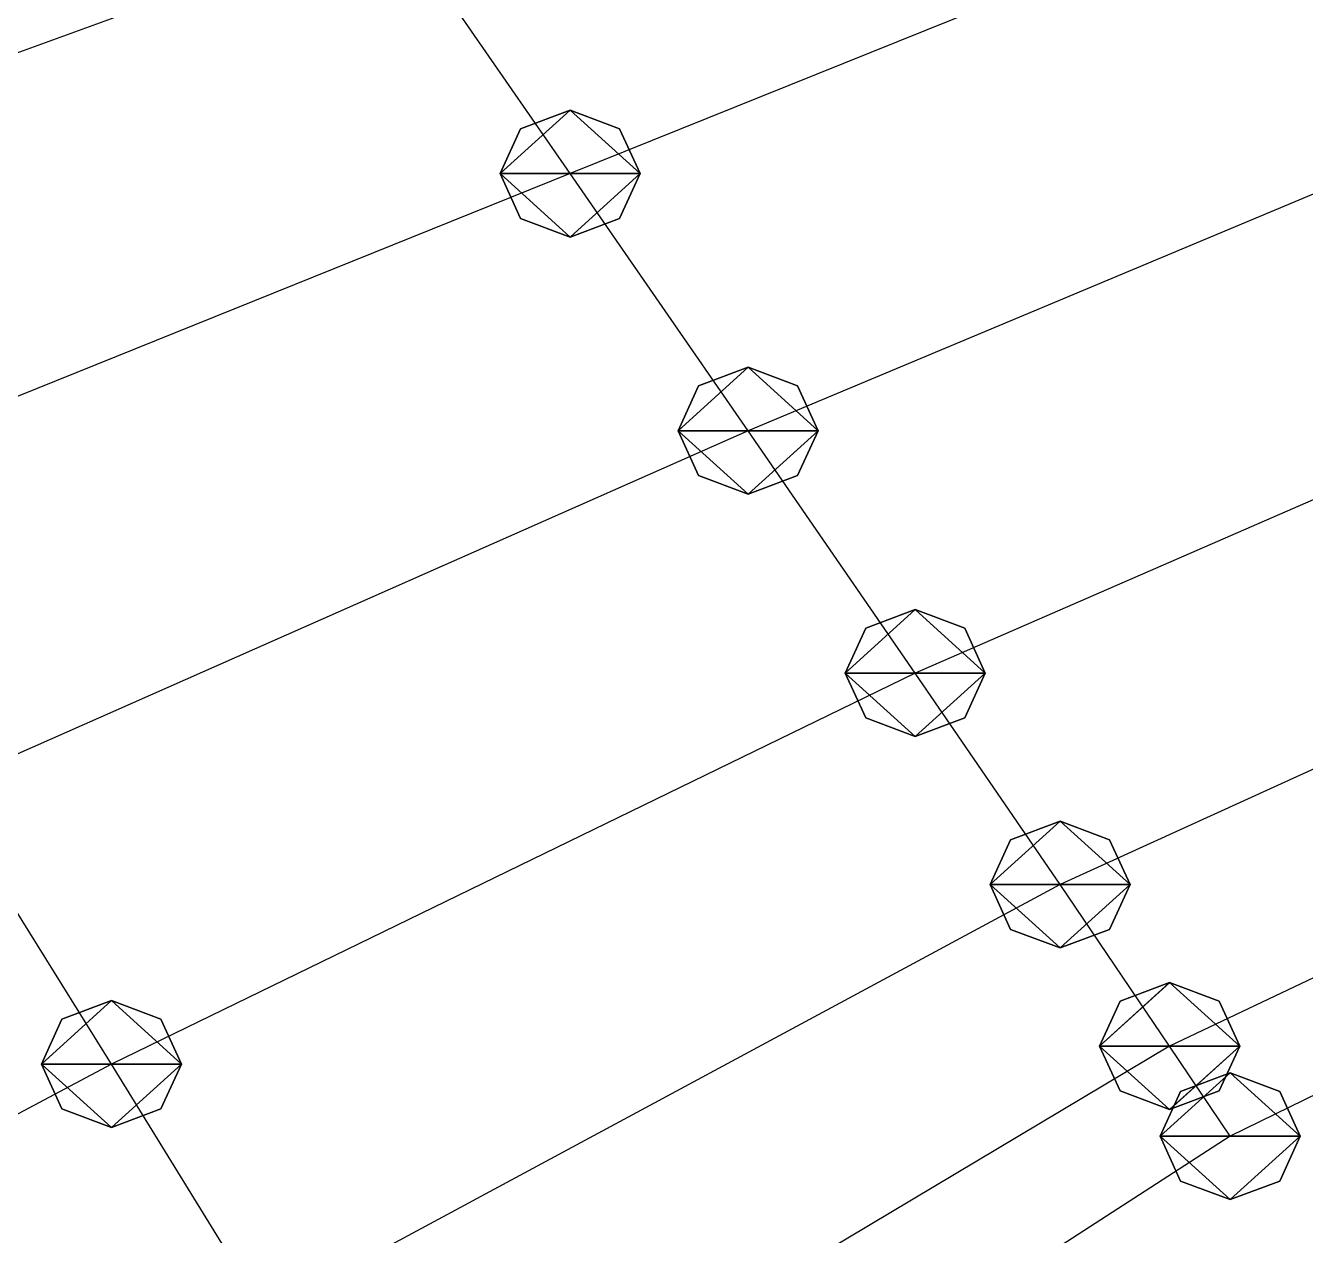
# Model space of a CAD drawing. Header units: metres. Extents: x -75 to 75, y -50 to 48.
# Drawn here: x -32.52 to -14.24, y -22.47 to -5.18 of the extents above; entities that cross this region are included whole.
import ezdxf

# ---------------------------------------------------------------- set-up
doc = ezdxf.new("R2010")
doc.units = ezdxf.units.M

msp = doc.modelspace()

# ---------------------------------------------------------------- linework, layer by layer
for p, q in [((-13.167967, -2.6319313, -209.17563), (-24.745731, -7.298603, -213.06104)), ((-27.28772, -3.6247559, -212.22095), (-38.897255, -7.847496, -215.68001)), ((-24.745731, -7.298603, -213.06104), (-27.28772, -3.6247559, -212.22095)), ((-10.503803, -6.0720673, -209.6272), (-22.203707, -10.97242, -213.90125)), ((-24.745731, -6.3922906, -213.48364), (-25.452839, -6.6577435, -213.35986)), ((-24.745731, -6.3922906, -213.48364), (-25.452839, -6.6577435, -213.35986)), ((-24.745731, -6.3922906, -213.48364), (-25.452839, -6.6577435, -213.35986)), ((-24.745731, -6.3922906, -213.48364), (-25.452839, -6.6577435, -213.35986)), ((-24.038624, -6.6577435, -213.35986), (-24.745731, -6.3922906, -213.48364)), ((-24.038624, -6.6577435, -213.35986), (-24.745731, -6.3922906, -213.48364)), ((-24.038624, -6.6577435, -213.35986), (-24.745731, -6.3922906, -213.48364)), ((-24.038624, -6.6577435, -213.35986), (-24.745731, -6.3922906, -213.48364)), ((-25.452839, -6.6577435, -213.35986), (-25.745731, -7.298603, -213.06104)), ((-25.452839, -6.6577435, -213.35986), (-25.745731, -7.298603, -213.06104)), ((-25.452839, -6.6577435, -213.35986), (-25.745731, -7.298603, -213.06104)), ((-25.452839, -6.6577435, -213.35986), (-25.745731, -7.298603, -213.06104)), ((-23.745731, -7.298603, -213.06104), (-24.038624, -6.6577435, -213.35986)), ((-23.745731, -7.298603, -213.06104), (-24.038624, -6.6577435, -213.35986)), ((-23.745731, -7.298603, -213.06104), (-24.038624, -6.6577435, -213.35986)), ((-23.745731, -7.298603, -213.06104), (-24.038624, -6.6577435, -213.35986)), ((-24.745731, -7.298603, -213.06104), (-36.32342, -11.96508, -216.94678)), ((-25.745731, -7.298603, -213.06104), (-25.452839, -7.9394627, -212.7622)), ((-25.745731, -7.298603, -213.06104), (-25.452839, -7.9394627, -212.7622)), ((-25.745731, -7.298603, -213.06104), (-25.452839, -7.9394627, -212.7622)), ((-25.745731, -7.298603, -213.06104), (-25.452839, -7.9394627, -212.7622)), ((-22.203707, -10.97242, -213.90125), (-24.745731, -7.298603, -213.06104)), ((-24.038624, -7.9394627, -212.7622), (-23.745731, -7.298603, -213.06104)), ((-24.038624, -7.9394627, -212.7622), (-23.745731, -7.298603, -213.06104)), ((-24.038624, -7.9394627, -212.7622), (-23.745731, -7.298603, -213.06104)), ((-24.038624, -7.9394627, -212.7622), (-23.745731, -7.298603, -213.06104)), ((-25.452839, -7.9394627, -212.7622), (-24.745731, -8.204916, -212.63843)), ((-25.452839, -7.9394627, -212.7622), (-24.745731, -8.204916, -212.63843)), ((-25.452839, -7.9394627, -212.7622), (-24.745731, -8.204916, -212.63843)), ((-25.452839, -7.9394627, -212.7622), (-24.745731, -8.204916, -212.63843)), ((-24.745731, -8.204916, -212.63843), (-24.038624, -7.9394627, -212.7622)), ((-24.745731, -8.204916, -212.63843), (-24.038624, -7.9394627, -212.7622)), ((-24.745731, -8.204916, -212.63843), (-24.038624, -7.9394627, -212.7622)), ((-24.745731, -8.204916, -212.63843), (-24.038624, -7.9394627, -212.7622)), ((-8.014442, -9.290539, -210.05347), (-19.815598, -14.436134, -214.70369)), ((-22.203707, -10.066107, -214.32385), (-22.910814, -10.33156, -214.20007)), ((-22.203707, -10.066107, -214.32385), (-22.910814, -10.33156, -214.20007)), ((-22.203707, -10.066107, -214.32385), (-22.910814, -10.33156, -214.20007)), ((-22.203707, -10.066107, -214.32385), (-22.910814, -10.33156, -214.20007)), ((-21.4966, -10.33156, -214.20007), (-22.203707, -10.066107, -214.32385)), ((-21.4966, -10.33156, -214.20007), (-22.203707, -10.066107, -214.32385)), ((-21.4966, -10.33156, -214.20007), (-22.203707, -10.066107, -214.32385)), ((-21.4966, -10.33156, -214.20007), (-22.203707, -10.066107, -214.32385)), ((-22.910814, -10.33156, -214.20007), (-23.203707, -10.97242, -213.90125)), ((-22.910814, -10.33156, -214.20007), (-23.203707, -10.97242, -213.90125)), ((-22.910814, -10.33156, -214.20007), (-23.203707, -10.97242, -213.90125)), ((-22.910814, -10.33156, -214.20007), (-23.203707, -10.97242, -213.90125)), ((-21.203707, -10.97242, -213.90125), (-21.4966, -10.33156, -214.20007)), ((-21.203707, -10.97242, -213.90125), (-21.4966, -10.33156, -214.20007)), ((-21.203707, -10.97242, -213.90125), (-21.4966, -10.33156, -214.20007)), ((-21.203707, -10.97242, -213.90125), (-21.4966, -10.33156, -214.20007)), ((-22.203707, -10.97242, -213.90125), (-33.74958, -16.082653, -218.21361)), ((-23.203707, -10.97242, -213.90125), (-22.910814, -11.613279, -213.60242)), ((-23.203707, -10.97242, -213.90125), (-22.910814, -11.613279, -213.60242)), ((-23.203707, -10.97242, -213.90125), (-22.910814, -11.613279, -213.60242)), ((-23.203707, -10.97242, -213.90125), (-22.910814, -11.613279, -213.60242)), ((-19.815598, -14.436134, -214.70369), (-22.203707, -10.97242, -213.90125)), ((-21.4966, -11.613279, -213.60242), (-21.203707, -10.97242, -213.90125)), ((-21.4966, -11.613279, -213.60242), (-21.203707, -10.97242, -213.90125)), ((-21.4966, -11.613279, -213.60242), (-21.203707, -10.97242, -213.90125)), ((-21.4966, -11.613279, -213.60242), (-21.203707, -10.97242, -213.90125)), ((-22.910814, -11.613279, -213.60242), (-22.203707, -11.878733, -213.47864)), ((-22.910814, -11.613279, -213.60242), (-22.203707, -11.878733, -213.47864)), ((-22.910814, -11.613279, -213.60242), (-22.203707, -11.878733, -213.47864)), ((-22.910814, -11.613279, -213.60242), (-22.203707, -11.878733, -213.47864)), ((-22.203707, -11.878733, -213.47864), (-21.4966, -11.613279, -213.60242)), ((-22.203707, -11.878733, -213.47864), (-21.4966, -11.613279, -213.60242)), ((-22.203707, -11.878733, -213.47864), (-21.4966, -11.613279, -213.60242)), ((-22.203707, -11.878733, -213.47864), (-21.4966, -11.613279, -213.60242)), ((-5.88258, -12.053585, -210.42545), (-17.746729, -17.457804, -215.42078)), ((-19.815598, -13.529821, -215.1263), (-20.522705, -13.795275, -215.00252)), ((-19.815598, -13.529821, -215.1263), (-20.522705, -13.795275, -215.00252)), ((-19.815598, -13.529821, -215.1263), (-20.522705, -13.795275, -215.00252)), ((-19.815598, -13.529821, -215.1263), (-20.522705, -13.795275, -215.00252)), ((-19.10849, -13.795275, -215.00252), (-19.815598, -13.529821, -215.1263)), ((-19.10849, -13.795275, -215.00252), (-19.815598, -13.529821, -215.1263)), ((-19.10849, -13.795275, -215.00252), (-19.815598, -13.529821, -215.1263)), ((-19.10849, -13.795275, -215.00252), (-19.815598, -13.529821, -215.1263)), ((-20.522705, -13.795275, -215.00252), (-20.815598, -14.436134, -214.70369)), ((-20.522705, -13.795275, -215.00252), (-20.815598, -14.436134, -214.70369)), ((-20.522705, -13.795275, -215.00252), (-20.815598, -14.436134, -214.70369)), ((-20.522705, -13.795275, -215.00252), (-20.815598, -14.436134, -214.70369)), ((-18.815598, -14.436134, -214.70369), (-19.10849, -13.795275, -215.00252)), ((-18.815598, -14.436134, -214.70369), (-19.10849, -13.795275, -215.00252)), ((-18.815598, -14.436134, -214.70369), (-19.10849, -13.795275, -215.00252)), ((-18.815598, -14.436134, -214.70369), (-19.10849, -13.795275, -215.00252)), ((-4.299095, -14.112785, -210.70879), (-16.181488, -19.766182, -215.98651)), ((-19.815598, -14.436134, -214.70369), (-31.29737, -20.023571, -219.43954)), ((-20.815598, -14.436134, -214.70369), (-20.522705, -15.076994, -214.40486)), ((-20.815598, -14.436134, -214.70369), (-20.522705, -15.076994, -214.40486)), ((-20.815598, -14.436134, -214.70369), (-20.522705, -15.076994, -214.40486)), ((-20.815598, -14.436134, -214.70369), (-20.522705, -15.076994, -214.40486)), ((-17.746729, -17.457804, -215.42078), (-19.815598, -14.436134, -214.70369)), ((-19.10849, -15.076994, -214.40486), (-18.815598, -14.436134, -214.70369)), ((-19.10849, -15.076994, -214.40486), (-18.815598, -14.436134, -214.70369)), ((-19.10849, -15.076994, -214.40486), (-18.815598, -14.436134, -214.70369)), ((-19.10849, -15.076994, -214.40486), (-18.815598, -14.436134, -214.70369)), ((-20.522705, -15.076994, -214.40486), (-19.815598, -15.342447, -214.28108)), ((-20.522705, -15.076994, -214.40486), (-19.815598, -15.342447, -214.28108)), ((-20.522705, -15.076994, -214.40486), (-19.815598, -15.342447, -214.28108)), ((-20.522705, -15.076994, -214.40486), (-19.815598, -15.342447, -214.28108)), ((-19.815598, -15.342447, -214.28108), (-19.10849, -15.076994, -214.40486)), ((-19.815598, -15.342447, -214.28108), (-19.10849, -15.076994, -214.40486)), ((-19.815598, -15.342447, -214.28108), (-19.10849, -15.076994, -214.40486)), ((-19.815598, -15.342447, -214.28108), (-19.10849, -15.076994, -214.40486)), ((-3.4452515, -15.227013, -210.86554), (-15.317217, -21.054234, -216.31291)), ((-31.29737, -20.023571, -219.43954), (-33.74958, -16.082653, -218.21361)), ((-17.746729, -16.55149, -215.84338), (-18.453836, -16.816944, -215.7196)), ((-17.746729, -16.55149, -215.84338), (-18.453836, -16.816944, -215.7196)), ((-17.746729, -16.55149, -215.84338), (-18.453836, -16.816944, -215.7196)), ((-17.746729, -16.55149, -215.84338), (-18.453836, -16.816944, -215.7196)), ((-17.039621, -16.816944, -215.7196), (-17.746729, -16.55149, -215.84338)), ((-17.039621, -16.816944, -215.7196), (-17.746729, -16.55149, -215.84338)), ((-17.039621, -16.816944, -215.7196), (-17.746729, -16.55149, -215.84338)), ((-17.039621, -16.816944, -215.7196), (-17.746729, -16.55149, -215.84338)), ((-18.453836, -16.816944, -215.7196), (-18.746729, -17.457804, -215.42078)), ((-18.453836, -16.816944, -215.7196), (-18.746729, -17.457804, -215.42078)), ((-18.453836, -16.816944, -215.7196), (-18.746729, -17.457804, -215.42078)), ((-18.453836, -16.816944, -215.7196), (-18.746729, -17.457804, -215.42078)), ((-16.746729, -17.457804, -215.42078), (-17.039621, -16.816944, -215.7196)), ((-16.746729, -17.457804, -215.42078), (-17.039621, -16.816944, -215.7196)), ((-16.746729, -17.457804, -215.42078), (-17.039621, -16.816944, -215.7196)), ((-16.746729, -17.457804, -215.42078), (-17.039621, -16.816944, -215.7196)), ((-17.746729, -17.457804, -215.42078), (-29.107126, -23.57513, -220.56772)), ((-18.746729, -17.457804, -215.42078), (-18.453836, -18.098663, -215.12195)), ((-18.746729, -17.457804, -215.42078), (-18.453836, -18.098663, -215.12195)), ((-18.746729, -17.457804, -215.42078), (-18.453836, -18.098663, -215.12195)), ((-18.746729, -17.457804, -215.42078), (-18.453836, -18.098663, -215.12195)), ((-16.181488, -19.766182, -215.98651), (-17.746729, -17.457804, -215.42078)), ((-17.039621, -18.098663, -215.12195), (-16.746729, -17.457804, -215.42078)), ((-17.039621, -18.098663, -215.12195), (-16.746729, -17.457804, -215.42078)), ((-17.039621, -18.098663, -215.12195), (-16.746729, -17.457804, -215.42078)), ((-17.039621, -18.098663, -215.12195), (-16.746729, -17.457804, -215.42078)), ((-18.453836, -18.098663, -215.12195), (-17.746729, -18.364117, -214.99817)), ((-18.453836, -18.098663, -215.12195), (-17.746729, -18.364117, -214.99817)), ((-18.453836, -18.098663, -215.12195), (-17.746729, -18.364117, -214.99817)), ((-18.453836, -18.098663, -215.12195), (-17.746729, -18.364117, -214.99817)), ((-17.746729, -18.364117, -214.99817), (-17.039621, -18.098663, -215.12195)), ((-17.746729, -18.364117, -214.99817), (-17.039621, -18.098663, -215.12195)), ((-17.746729, -18.364117, -214.99817), (-17.039621, -18.098663, -215.12195)), ((-17.746729, -18.364117, -214.99817), (-17.039621, -18.098663, -215.12195)), ((-16.181488, -18.859869, -216.40912), (-16.888596, -19.125322, -216.28534)), ((-16.181488, -18.859869, -216.40912), (-16.888596, -19.125322, -216.28534)), ((-16.181488, -18.859869, -216.40912), (-16.888596, -19.125322, -216.28534)), ((-16.181488, -18.859869, -216.40912), (-16.888596, -19.125322, -216.28534)), ((-15.474381, -19.125322, -216.28534), (-16.181488, -18.859869, -216.40912)), ((-15.474381, -19.125322, -216.28534), (-16.181488, -18.859869, -216.40912)), ((-15.474381, -19.125322, -216.28534), (-16.181488, -18.859869, -216.40912)), ((-15.474381, -19.125322, -216.28534), (-16.181488, -18.859869, -216.40912)), ((-31.29737, -19.117258, -219.86215), (-32.00448, -19.382711, -219.73837)), ((-31.29737, -19.117258, -219.86215), (-32.00448, -19.382711, -219.73837)), ((-31.29737, -19.117258, -219.86215), (-32.00448, -19.382711, -219.73837)), ((-31.29737, -19.117258, -219.86215), (-32.00448, -19.382711, -219.73837)), ((-30.590263, -19.382711, -219.73837), (-31.29737, -19.117258, -219.86215)), ((-30.590263, -19.382711, -219.73837), (-31.29737, -19.117258, -219.86215)), ((-30.590263, -19.382711, -219.73837), (-31.29737, -19.117258, -219.86215)), ((-30.590263, -19.382711, -219.73837), (-31.29737, -19.117258, -219.86215)), ((-16.888596, -19.125322, -216.28534), (-17.181488, -19.766182, -215.98651)), ((-16.888596, -19.125322, -216.28534), (-17.181488, -19.766182, -215.98651)), ((-16.888596, -19.125322, -216.28534), (-17.181488, -19.766182, -215.98651)), ((-16.888596, -19.125322, -216.28534), (-17.181488, -19.766182, -215.98651)), ((-15.181488, -19.766182, -215.98651), (-15.474381, -19.125322, -216.28534)), ((-15.181488, -19.766182, -215.98651), (-15.474381, -19.125322, -216.28534)), ((-15.181488, -19.766182, -215.98651), (-15.474381, -19.125322, -216.28534)), ((-15.181488, -19.766182, -215.98651), (-15.474381, -19.125322, -216.28534)), ((-32.00448, -19.382711, -219.73837), (-32.29737, -20.023571, -219.43954)), ((-32.00448, -19.382711, -219.73837), (-32.29737, -20.023571, -219.43954)), ((-32.00448, -19.382711, -219.73837), (-32.29737, -20.023571, -219.43954)), ((-32.00448, -19.382711, -219.73837), (-32.29737, -20.023571, -219.43954)), ((-30.29737, -20.023571, -219.43954), (-30.590263, -19.382711, -219.73837)), ((-30.29737, -20.023571, -219.43954), (-30.590263, -19.382711, -219.73837)), ((-30.29737, -20.023571, -219.43954), (-30.590263, -19.382711, -219.73837)), ((-30.29737, -20.023571, -219.43954), (-30.590263, -19.382711, -219.73837)), ((-16.181488, -19.766182, -215.98651), (-27.362818, -26.43968, -221.50397)), ((-17.181488, -19.766182, -215.98651), (-16.888596, -20.407042, -215.68768)), ((-17.181488, -19.766182, -215.98651), (-16.888596, -20.407042, -215.68768)), ((-17.181488, -19.766182, -215.98651), (-16.888596, -20.407042, -215.68768)), ((-17.181488, -19.766182, -215.98651), (-16.888596, -20.407042, -215.68768)), ((-15.317217, -21.054234, -216.31291), (-16.181488, -19.766182, -215.98651)), ((-15.474381, -20.407042, -215.68768), (-15.181488, -19.766182, -215.98651)), ((-15.474381, -20.407042, -215.68768), (-15.181488, -19.766182, -215.98651)), ((-15.474381, -20.407042, -215.68768), (-15.181488, -19.766182, -215.98651)), ((-15.474381, -20.407042, -215.68768), (-15.181488, -19.766182, -215.98651)), ((-31.29737, -20.023571, -219.43954), (-42.51724, -26.000223, -224.27296)), ((-32.29737, -20.023571, -219.43954), (-32.00448, -20.66443, -219.14072)), ((-32.29737, -20.023571, -219.43954), (-32.00448, -20.66443, -219.14072)), ((-32.29737, -20.023571, -219.43954), (-32.00448, -20.66443, -219.14072)), ((-32.29737, -20.023571, -219.43954), (-32.00448, -20.66443, -219.14072)), ((-29.107126, -23.57513, -220.56772), (-31.29737, -20.023571, -219.43954)), ((-30.590263, -20.66443, -219.14072), (-30.29737, -20.023571, -219.43954)), ((-30.590263, -20.66443, -219.14072), (-30.29737, -20.023571, -219.43954)), ((-30.590263, -20.66443, -219.14072), (-30.29737, -20.023571, -219.43954)), ((-30.590263, -20.66443, -219.14072), (-30.29737, -20.023571, -219.43954)), ((-15.317217, -20.14792, -216.73552), (-16.024324, -20.413374, -216.61174)), ((-15.317217, -20.14792, -216.73552), (-16.024324, -20.413374, -216.61174)), ((-15.317217, -20.14792, -216.73552), (-16.024324, -20.413374, -216.61174)), ((-14.61011, -20.413374, -216.61174), (-15.317217, -20.14792, -216.73552)), ((-14.61011, -20.413374, -216.61174), (-15.317217, -20.14792, -216.73552)), ((-14.61011, -20.413374, -216.61174), (-15.317217, -20.14792, -216.73552)), ((-16.888596, -20.407042, -215.68768), (-16.181488, -20.672495, -215.5639)), ((-16.888596, -20.407042, -215.68768), (-16.181488, -20.672495, -215.5639)), ((-16.888596, -20.407042, -215.68768), (-16.181488, -20.672495, -215.5639)), ((-16.888596, -20.407042, -215.68768), (-16.181488, -20.672495, -215.5639)), ((-16.024324, -20.413374, -216.61174), (-16.317217, -21.054234, -216.31291)), ((-16.024324, -20.413374, -216.61174), (-16.317217, -21.054234, -216.31291)), ((-16.024324, -20.413374, -216.61174), (-16.317217, -21.054234, -216.31291)), ((-16.181488, -20.672495, -215.5639), (-15.474381, -20.407042, -215.68768)), ((-16.181488, -20.672495, -215.5639), (-15.474381, -20.407042, -215.68768)), ((-16.181488, -20.672495, -215.5639), (-15.474381, -20.407042, -215.68768)), ((-16.181488, -20.672495, -215.5639), (-15.474381, -20.407042, -215.68768)), ((-14.317217, -21.054234, -216.31291), (-14.61011, -20.413374, -216.61174)), ((-14.317217, -21.054234, -216.31291), (-14.61011, -20.413374, -216.61174)), ((-14.317217, -21.054234, -216.31291), (-14.61011, -20.413374, -216.61174)), ((-32.00448, -20.66443, -219.14072), (-31.29737, -20.929884, -219.01694)), ((-32.00448, -20.66443, -219.14072), (-31.29737, -20.929884, -219.01694)), ((-32.00448, -20.66443, -219.14072), (-31.29737, -20.929884, -219.01694)), ((-32.00448, -20.66443, -219.14072), (-31.29737, -20.929884, -219.01694)), ((-31.29737, -20.929884, -219.01694), (-30.590263, -20.66443, -219.14072)), ((-31.29737, -20.929884, -219.01694), (-30.590263, -20.66443, -219.14072)), ((-31.29737, -20.929884, -219.01694), (-30.590263, -20.66443, -219.14072)), ((-31.29737, -20.929884, -219.01694), (-30.590263, -20.66443, -219.14072)), ((-15.317217, -21.054234, -216.31291), (-26.32483, -28.1693, -222.08725)), ((-16.317217, -21.054234, -216.31291), (-16.024324, -21.695093, -216.01408)), ((-16.317217, -21.054234, -216.31291), (-16.024324, -21.695093, -216.01408)), ((-16.317217, -21.054234, -216.31291), (-16.024324, -21.695093, -216.01408)), ((-14.61011, -21.695093, -216.01408), (-14.317217, -21.054234, -216.31291)), ((-14.61011, -21.695093, -216.01408), (-14.317217, -21.054234, -216.31291)), ((-14.61011, -21.695093, -216.01408), (-14.317217, -21.054234, -216.31291)), ((-16.024324, -21.695093, -216.01408), (-15.317217, -21.960546, -215.8903)), ((-16.024324, -21.695093, -216.01408), (-15.317217, -21.960546, -215.8903)), ((-16.024324, -21.695093, -216.01408), (-15.317217, -21.960546, -215.8903)), ((-15.317217, -21.960546, -215.8903), (-14.61011, -21.695093, -216.01408)), ((-15.317217, -21.960546, -215.8903), (-14.61011, -21.695093, -216.01408)), ((-15.317217, -21.960546, -215.8903), (-14.61011, -21.695093, -216.01408))]:
    msp.add_line(p, q)
for points in [[(-25.745731, -7.298603, -213.06104), (-25.452839, -6.6577435, -213.35986), (-24.745731, -6.3922906, -213.48364), (-24.745632, -6.3921905, -213.48354)], [(-25.745731, -7.298603, -213.06104), (-25.452839, -6.6577435, -213.35986), (-24.745731, -6.3922906, -213.48364), (-24.745632, -6.3921905, -213.48354)], [(-25.745731, -7.298603, -213.06104), (-25.452839, -6.6577435, -213.35986), (-24.745731, -6.3922906, -213.48364), (-24.745632, -6.3921905, -213.48354)], [(-25.745731, -7.298603, -213.06104), (-25.452839, -6.6577435, -213.35986), (-24.745731, -6.3922906, -213.48364), (-24.745632, -6.3921905, -213.48354)], [(-25.745731, -7.298603, -213.06104), (-24.745731, -6.3922906, -213.48364), (-23.745731, -7.298603, -213.06104), (-23.745632, -7.298503, -213.06093)], [(-25.745731, -7.298603, -213.06104), (-24.745731, -6.3922906, -213.48364), (-23.745731, -7.298603, -213.06104), (-23.745632, -7.298503, -213.06093)], [(-25.745731, -7.298603, -213.06104), (-24.745731, -6.3922906, -213.48364), (-23.745731, -7.298603, -213.06104), (-23.745632, -7.298503, -213.06093)], [(-25.745731, -7.298603, -213.06104), (-24.745731, -6.3922906, -213.48364), (-23.745731, -7.298603, -213.06104), (-23.745632, -7.298503, -213.06093)], [(-24.745731, -6.3922906, -213.48364), (-24.038624, -6.6577435, -213.35986), (-23.745731, -7.298603, -213.06104), (-23.745632, -7.298503, -213.06093)], [(-24.745731, -6.3922906, -213.48364), (-24.038624, -6.6577435, -213.35986), (-23.745731, -7.298603, -213.06104), (-23.745632, -7.298503, -213.06093)], [(-24.745731, -6.3922906, -213.48364), (-24.038624, -6.6577435, -213.35986), (-23.745731, -7.298603, -213.06104), (-23.745632, -7.298503, -213.06093)], [(-24.745731, -6.3922906, -213.48364), (-24.038624, -6.6577435, -213.35986), (-23.745731, -7.298603, -213.06104), (-23.745632, -7.298503, -213.06093)], [(-24.745731, -8.204916, -212.63843), (-25.452839, -7.9394627, -212.7622), (-25.745731, -7.298603, -213.06104), (-25.745632, -7.298503, -213.06093)], [(-23.745731, -7.298603, -213.06104), (-24.745731, -8.204916, -212.63843), (-25.745731, -7.298603, -213.06104), (-25.745632, -7.298503, -213.06093)], [(-24.745731, -8.204916, -212.63843), (-25.452839, -7.9394627, -212.7622), (-25.745731, -7.298603, -213.06104), (-25.745632, -7.298503, -213.06093)], [(-23.745731, -7.298603, -213.06104), (-24.745731, -8.204916, -212.63843), (-25.745731, -7.298603, -213.06104), (-25.745632, -7.298503, -213.06093)], [(-24.745731, -8.204916, -212.63843), (-25.452839, -7.9394627, -212.7622), (-25.745731, -7.298603, -213.06104), (-25.745632, -7.298503, -213.06093)], [(-23.745731, -7.298603, -213.06104), (-24.745731, -8.204916, -212.63843), (-25.745731, -7.298603, -213.06104), (-25.745632, -7.298503, -213.06093)], [(-24.745731, -8.204916, -212.63843), (-25.452839, -7.9394627, -212.7622), (-25.745731, -7.298603, -213.06104), (-25.745632, -7.298503, -213.06093)], [(-23.745731, -7.298603, -213.06104), (-24.745731, -8.204916, -212.63843), (-25.745731, -7.298603, -213.06104), (-25.745632, -7.298503, -213.06093)], [(-23.745731, -7.298603, -213.06104), (-24.038624, -7.9394627, -212.7622), (-24.745731, -8.204916, -212.63843), (-24.745632, -8.204816, -212.63832)], [(-23.745731, -7.298603, -213.06104), (-24.038624, -7.9394627, -212.7622), (-24.745731, -8.204916, -212.63843), (-24.745632, -8.204816, -212.63832)], [(-23.745731, -7.298603, -213.06104), (-24.038624, -7.9394627, -212.7622), (-24.745731, -8.204916, -212.63843), (-24.745632, -8.204816, -212.63832)], [(-23.745731, -7.298603, -213.06104), (-24.038624, -7.9394627, -212.7622), (-24.745731, -8.204916, -212.63843), (-24.745632, -8.204816, -212.63832)], [(-23.203707, -10.97242, -213.90125), (-22.910814, -10.33156, -214.20007), (-22.203707, -10.066107, -214.32385), (-22.203608, -10.066007, -214.32375)], [(-23.203707, -10.97242, -213.90125), (-22.910814, -10.33156, -214.20007), (-22.203707, -10.066107, -214.32385), (-22.203608, -10.066007, -214.32375)], [(-23.203707, -10.97242, -213.90125), (-22.910814, -10.33156, -214.20007), (-22.203707, -10.066107, -214.32385), (-22.203608, -10.066007, -214.32375)], [(-23.203707, -10.97242, -213.90125), (-22.910814, -10.33156, -214.20007), (-22.203707, -10.066107, -214.32385), (-22.203608, -10.066007, -214.32375)], [(-23.203707, -10.97242, -213.90125), (-22.203707, -10.066107, -214.32385), (-21.203707, -10.97242, -213.90125), (-21.203608, -10.97232, -213.90114)], [(-23.203707, -10.97242, -213.90125), (-22.203707, -10.066107, -214.32385), (-21.203707, -10.97242, -213.90125), (-21.203608, -10.97232, -213.90114)], [(-23.203707, -10.97242, -213.90125), (-22.203707, -10.066107, -214.32385), (-21.203707, -10.97242, -213.90125), (-21.203608, -10.97232, -213.90114)], [(-23.203707, -10.97242, -213.90125), (-22.203707, -10.066107, -214.32385), (-21.203707, -10.97242, -213.90125), (-21.203608, -10.97232, -213.90114)], [(-22.203707, -10.066107, -214.32385), (-21.4966, -10.33156, -214.20007), (-21.203707, -10.97242, -213.90125), (-21.203608, -10.97232, -213.90114)], [(-22.203707, -10.066107, -214.32385), (-21.4966, -10.33156, -214.20007), (-21.203707, -10.97242, -213.90125), (-21.203608, -10.97232, -213.90114)], [(-22.203707, -10.066107, -214.32385), (-21.4966, -10.33156, -214.20007), (-21.203707, -10.97242, -213.90125), (-21.203608, -10.97232, -213.90114)], [(-22.203707, -10.066107, -214.32385), (-21.4966, -10.33156, -214.20007), (-21.203707, -10.97242, -213.90125), (-21.203608, -10.97232, -213.90114)], [(-22.203707, -11.878733, -213.47864), (-22.910814, -11.613279, -213.60242), (-23.203707, -10.97242, -213.90125), (-23.203608, -10.97232, -213.90114)], [(-21.203707, -10.97242, -213.90125), (-22.203707, -11.878733, -213.47864), (-23.203707, -10.97242, -213.90125), (-23.203608, -10.97232, -213.90114)], [(-22.203707, -11.878733, -213.47864), (-22.910814, -11.613279, -213.60242), (-23.203707, -10.97242, -213.90125), (-23.203608, -10.97232, -213.90114)], [(-21.203707, -10.97242, -213.90125), (-22.203707, -11.878733, -213.47864), (-23.203707, -10.97242, -213.90125), (-23.203608, -10.97232, -213.90114)], [(-22.203707, -11.878733, -213.47864), (-22.910814, -11.613279, -213.60242), (-23.203707, -10.97242, -213.90125), (-23.203608, -10.97232, -213.90114)], [(-21.203707, -10.97242, -213.90125), (-22.203707, -11.878733, -213.47864), (-23.203707, -10.97242, -213.90125), (-23.203608, -10.97232, -213.90114)], [(-22.203707, -11.878733, -213.47864), (-22.910814, -11.613279, -213.60242), (-23.203707, -10.97242, -213.90125), (-23.203608, -10.97232, -213.90114)], [(-21.203707, -10.97242, -213.90125), (-22.203707, -11.878733, -213.47864), (-23.203707, -10.97242, -213.90125), (-23.203608, -10.97232, -213.90114)], [(-21.203707, -10.97242, -213.90125), (-21.4966, -11.613279, -213.60242), (-22.203707, -11.878733, -213.47864), (-22.203608, -11.878633, -213.47853)], [(-21.203707, -10.97242, -213.90125), (-21.4966, -11.613279, -213.60242), (-22.203707, -11.878733, -213.47864), (-22.203608, -11.878633, -213.47853)], [(-21.203707, -10.97242, -213.90125), (-21.4966, -11.613279, -213.60242), (-22.203707, -11.878733, -213.47864), (-22.203608, -11.878633, -213.47853)], [(-21.203707, -10.97242, -213.90125), (-21.4966, -11.613279, -213.60242), (-22.203707, -11.878733, -213.47864), (-22.203608, -11.878633, -213.47853)], [(-20.815598, -14.436134, -214.70369), (-20.522705, -13.795275, -215.00252), (-19.815598, -13.529821, -215.1263), (-19.815498, -13.529721, -215.12619)], [(-20.815598, -14.436134, -214.70369), (-20.522705, -13.795275, -215.00252), (-19.815598, -13.529821, -215.1263), (-19.815498, -13.529721, -215.12619)], [(-20.815598, -14.436134, -214.70369), (-20.522705, -13.795275, -215.00252), (-19.815598, -13.529821, -215.1263), (-19.815498, -13.529721, -215.12619)], [(-20.815598, -14.436134, -214.70369), (-20.522705, -13.795275, -215.00252), (-19.815598, -13.529821, -215.1263), (-19.815498, -13.529721, -215.12619)], [(-20.815598, -14.436134, -214.70369), (-19.815598, -13.529821, -215.1263), (-18.815598, -14.436134, -214.70369), (-18.815498, -14.436034, -214.70358)], [(-20.815598, -14.436134, -214.70369), (-19.815598, -13.529821, -215.1263), (-18.815598, -14.436134, -214.70369), (-18.815498, -14.436034, -214.70358)], [(-20.815598, -14.436134, -214.70369), (-19.815598, -13.529821, -215.1263), (-18.815598, -14.436134, -214.70369), (-18.815498, -14.436034, -214.70358)], [(-20.815598, -14.436134, -214.70369), (-19.815598, -13.529821, -215.1263), (-18.815598, -14.436134, -214.70369), (-18.815498, -14.436034, -214.70358)], [(-19.815598, -13.529821, -215.1263), (-19.10849, -13.795275, -215.00252), (-18.815598, -14.436134, -214.70369), (-18.815498, -14.436034, -214.70358)], [(-19.815598, -13.529821, -215.1263), (-19.10849, -13.795275, -215.00252), (-18.815598, -14.436134, -214.70369), (-18.815498, -14.436034, -214.70358)], [(-19.815598, -13.529821, -215.1263), (-19.10849, -13.795275, -215.00252), (-18.815598, -14.436134, -214.70369), (-18.815498, -14.436034, -214.70358)], [(-19.815598, -13.529821, -215.1263), (-19.10849, -13.795275, -215.00252), (-18.815598, -14.436134, -214.70369), (-18.815498, -14.436034, -214.70358)], [(-19.815598, -15.342447, -214.28108), (-20.522705, -15.076994, -214.40486), (-20.815598, -14.436134, -214.70369), (-20.815498, -14.436034, -214.70358)], [(-18.815598, -14.436134, -214.70369), (-19.815598, -15.342447, -214.28108), (-20.815598, -14.436134, -214.70369), (-20.815498, -14.436034, -214.70358)], [(-19.815598, -15.342447, -214.28108), (-20.522705, -15.076994, -214.40486), (-20.815598, -14.436134, -214.70369), (-20.815498, -14.436034, -214.70358)], [(-18.815598, -14.436134, -214.70369), (-19.815598, -15.342447, -214.28108), (-20.815598, -14.436134, -214.70369), (-20.815498, -14.436034, -214.70358)], [(-19.815598, -15.342447, -214.28108), (-20.522705, -15.076994, -214.40486), (-20.815598, -14.436134, -214.70369), (-20.815498, -14.436034, -214.70358)], [(-18.815598, -14.436134, -214.70369), (-19.815598, -15.342447, -214.28108), (-20.815598, -14.436134, -214.70369), (-20.815498, -14.436034, -214.70358)], [(-19.815598, -15.342447, -214.28108), (-20.522705, -15.076994, -214.40486), (-20.815598, -14.436134, -214.70369), (-20.815498, -14.436034, -214.70358)], [(-18.815598, -14.436134, -214.70369), (-19.815598, -15.342447, -214.28108), (-20.815598, -14.436134, -214.70369), (-20.815498, -14.436034, -214.70358)], [(-18.815598, -14.436134, -214.70369), (-19.10849, -15.076994, -214.40486), (-19.815598, -15.342447, -214.28108), (-19.815498, -15.342347, -214.28098)], [(-18.815598, -14.436134, -214.70369), (-19.10849, -15.076994, -214.40486), (-19.815598, -15.342447, -214.28108), (-19.815498, -15.342347, -214.28098)], [(-18.815598, -14.436134, -214.70369), (-19.10849, -15.076994, -214.40486), (-19.815598, -15.342447, -214.28108), (-19.815498, -15.342347, -214.28098)], [(-18.815598, -14.436134, -214.70369), (-19.10849, -15.076994, -214.40486), (-19.815598, -15.342447, -214.28108), (-19.815498, -15.342347, -214.28098)], [(-18.746729, -17.457804, -215.42078), (-18.453836, -16.816944, -215.7196), (-17.746729, -16.55149, -215.84338), (-17.74663, -16.551392, -215.84328)], [(-18.746729, -17.457804, -215.42078), (-18.453836, -16.816944, -215.7196), (-17.746729, -16.55149, -215.84338), (-17.74663, -16.551392, -215.84328)], [(-18.746729, -17.457804, -215.42078), (-18.453836, -16.816944, -215.7196), (-17.746729, -16.55149, -215.84338), (-17.74663, -16.551392, -215.84328)], [(-18.746729, -17.457804, -215.42078), (-18.453836, -16.816944, -215.7196), (-17.746729, -16.55149, -215.84338), (-17.74663, -16.551392, -215.84328)], [(-18.746729, -17.457804, -215.42078), (-17.746729, -16.55149, -215.84338), (-16.746729, -17.457804, -215.42078), (-16.74663, -17.457705, -215.42067)], [(-18.746729, -17.457804, -215.42078), (-17.746729, -16.55149, -215.84338), (-16.746729, -17.457804, -215.42078), (-16.74663, -17.457705, -215.42067)], [(-18.746729, -17.457804, -215.42078), (-17.746729, -16.55149, -215.84338), (-16.746729, -17.457804, -215.42078), (-16.74663, -17.457705, -215.42067)], [(-18.746729, -17.457804, -215.42078), (-17.746729, -16.55149, -215.84338), (-16.746729, -17.457804, -215.42078), (-16.74663, -17.457705, -215.42067)], [(-17.746729, -16.55149, -215.84338), (-17.039621, -16.816944, -215.7196), (-16.746729, -17.457804, -215.42078), (-16.74663, -17.457705, -215.42067)], [(-17.746729, -16.55149, -215.84338), (-17.039621, -16.816944, -215.7196), (-16.746729, -17.457804, -215.42078), (-16.74663, -17.457705, -215.42067)], [(-17.746729, -16.55149, -215.84338), (-17.039621, -16.816944, -215.7196), (-16.746729, -17.457804, -215.42078), (-16.74663, -17.457705, -215.42067)], [(-17.746729, -16.55149, -215.84338), (-17.039621, -16.816944, -215.7196), (-16.746729, -17.457804, -215.42078), (-16.74663, -17.457705, -215.42067)], [(-17.746729, -18.364117, -214.99817), (-18.453836, -18.098663, -215.12195), (-18.746729, -17.457804, -215.42078), (-18.74663, -17.457705, -215.42067)], [(-16.746729, -17.457804, -215.42078), (-17.746729, -18.364117, -214.99817), (-18.746729, -17.457804, -215.42078), (-18.74663, -17.457705, -215.42067)], [(-17.746729, -18.364117, -214.99817), (-18.453836, -18.098663, -215.12195), (-18.746729, -17.457804, -215.42078), (-18.74663, -17.457705, -215.42067)], [(-16.746729, -17.457804, -215.42078), (-17.746729, -18.364117, -214.99817), (-18.746729, -17.457804, -215.42078), (-18.74663, -17.457705, -215.42067)], [(-17.746729, -18.364117, -214.99817), (-18.453836, -18.098663, -215.12195), (-18.746729, -17.457804, -215.42078), (-18.74663, -17.457705, -215.42067)], [(-16.746729, -17.457804, -215.42078), (-17.746729, -18.364117, -214.99817), (-18.746729, -17.457804, -215.42078), (-18.74663, -17.457705, -215.42067)], [(-17.746729, -18.364117, -214.99817), (-18.453836, -18.098663, -215.12195), (-18.746729, -17.457804, -215.42078), (-18.74663, -17.457705, -215.42067)], [(-16.746729, -17.457804, -215.42078), (-17.746729, -18.364117, -214.99817), (-18.746729, -17.457804, -215.42078), (-18.74663, -17.457705, -215.42067)], [(-16.746729, -17.457804, -215.42078), (-17.039621, -18.098663, -215.12195), (-17.746729, -18.364117, -214.99817), (-17.74663, -18.364017, -214.99806)], [(-16.746729, -17.457804, -215.42078), (-17.039621, -18.098663, -215.12195), (-17.746729, -18.364117, -214.99817), (-17.74663, -18.364017, -214.99806)], [(-16.746729, -17.457804, -215.42078), (-17.039621, -18.098663, -215.12195), (-17.746729, -18.364117, -214.99817), (-17.74663, -18.364017, -214.99806)], [(-16.746729, -17.457804, -215.42078), (-17.039621, -18.098663, -215.12195), (-17.746729, -18.364117, -214.99817), (-17.74663, -18.364017, -214.99806)], [(-17.181488, -19.766182, -215.98651), (-16.888596, -19.125322, -216.28534), (-16.181488, -18.859869, -216.40912), (-16.181389, -18.85977, -216.40901)], [(-17.181488, -19.766182, -215.98651), (-16.888596, -19.125322, -216.28534), (-16.181488, -18.859869, -216.40912), (-16.181389, -18.85977, -216.40901)], [(-17.181488, -19.766182, -215.98651), (-16.888596, -19.125322, -216.28534), (-16.181488, -18.859869, -216.40912), (-16.181389, -18.85977, -216.40901)], [(-17.181488, -19.766182, -215.98651), (-16.888596, -19.125322, -216.28534), (-16.181488, -18.859869, -216.40912), (-16.181389, -18.85977, -216.40901)], [(-17.181488, -19.766182, -215.98651), (-16.181488, -18.859869, -216.40912), (-15.181488, -19.766182, -215.98651), (-15.181388, -19.766083, -215.9864)], [(-17.181488, -19.766182, -215.98651), (-16.181488, -18.859869, -216.40912), (-15.181488, -19.766182, -215.98651), (-15.181388, -19.766083, -215.9864)], [(-17.181488, -19.766182, -215.98651), (-16.181488, -18.859869, -216.40912), (-15.181488, -19.766182, -215.98651), (-15.181388, -19.766083, -215.9864)], [(-17.181488, -19.766182, -215.98651), (-16.181488, -18.859869, -216.40912), (-15.181488, -19.766182, -215.98651), (-15.181388, -19.766083, -215.9864)], [(-16.181488, -18.859869, -216.40912), (-15.474381, -19.125322, -216.28534), (-15.181488, -19.766182, -215.98651), (-15.181388, -19.766083, -215.9864)], [(-16.181488, -18.859869, -216.40912), (-15.474381, -19.125322, -216.28534), (-15.181488, -19.766182, -215.98651), (-15.181388, -19.766083, -215.9864)], [(-16.181488, -18.859869, -216.40912), (-15.474381, -19.125322, -216.28534), (-15.181488, -19.766182, -215.98651), (-15.181388, -19.766083, -215.9864)], [(-16.181488, -18.859869, -216.40912), (-15.474381, -19.125322, -216.28534), (-15.181488, -19.766182, -215.98651), (-15.181388, -19.766083, -215.9864)], [(-32.29737, -20.023571, -219.43954), (-32.00448, -19.382711, -219.73837), (-31.29737, -19.117258, -219.86215), (-31.297272, -19.117159, -219.86205)], [(-32.29737, -20.023571, -219.43954), (-32.00448, -19.382711, -219.73837), (-31.29737, -19.117258, -219.86215), (-31.297272, -19.117159, -219.86205)], [(-32.29737, -20.023571, -219.43954), (-32.00448, -19.382711, -219.73837), (-31.29737, -19.117258, -219.86215), (-31.297272, -19.117159, -219.86205)], [(-32.29737, -20.023571, -219.43954), (-32.00448, -19.382711, -219.73837), (-31.29737, -19.117258, -219.86215), (-31.297272, -19.117159, -219.86205)], [(-32.29737, -20.023571, -219.43954), (-31.29737, -19.117258, -219.86215), (-30.29737, -20.023571, -219.43954), (-30.297272, -20.023472, -219.43944)], [(-32.29737, -20.023571, -219.43954), (-31.29737, -19.117258, -219.86215), (-30.29737, -20.023571, -219.43954), (-30.297272, -20.023472, -219.43944)], [(-32.29737, -20.023571, -219.43954), (-31.29737, -19.117258, -219.86215), (-30.29737, -20.023571, -219.43954), (-30.297272, -20.023472, -219.43944)], [(-32.29737, -20.023571, -219.43954), (-31.29737, -19.117258, -219.86215), (-30.29737, -20.023571, -219.43954), (-30.297272, -20.023472, -219.43944)], [(-31.29737, -19.117258, -219.86215), (-30.590263, -19.382711, -219.73837), (-30.29737, -20.023571, -219.43954), (-30.297272, -20.023472, -219.43944)], [(-31.29737, -19.117258, -219.86215), (-30.590263, -19.382711, -219.73837), (-30.29737, -20.023571, -219.43954), (-30.297272, -20.023472, -219.43944)], [(-31.29737, -19.117258, -219.86215), (-30.590263, -19.382711, -219.73837), (-30.29737, -20.023571, -219.43954), (-30.297272, -20.023472, -219.43944)], [(-31.29737, -19.117258, -219.86215), (-30.590263, -19.382711, -219.73837), (-30.29737, -20.023571, -219.43954), (-30.297272, -20.023472, -219.43944)], [(-16.181488, -20.672495, -215.5639), (-16.888596, -20.407042, -215.68768), (-17.181488, -19.766182, -215.98651), (-17.181389, -19.766083, -215.9864)], [(-15.181488, -19.766182, -215.98651), (-16.181488, -20.672495, -215.5639), (-17.181488, -19.766182, -215.98651), (-17.181389, -19.766083, -215.9864)], [(-16.181488, -20.672495, -215.5639), (-16.888596, -20.407042, -215.68768), (-17.181488, -19.766182, -215.98651), (-17.181389, -19.766083, -215.9864)], [(-15.181488, -19.766182, -215.98651), (-16.181488, -20.672495, -215.5639), (-17.181488, -19.766182, -215.98651), (-17.181389, -19.766083, -215.9864)], [(-16.181488, -20.672495, -215.5639), (-16.888596, -20.407042, -215.68768), (-17.181488, -19.766182, -215.98651), (-17.181389, -19.766083, -215.9864)], [(-15.181488, -19.766182, -215.98651), (-16.181488, -20.672495, -215.5639), (-17.181488, -19.766182, -215.98651), (-17.181389, -19.766083, -215.9864)], [(-16.181488, -20.672495, -215.5639), (-16.888596, -20.407042, -215.68768), (-17.181488, -19.766182, -215.98651), (-17.181389, -19.766083, -215.9864)], [(-15.181488, -19.766182, -215.98651), (-16.181488, -20.672495, -215.5639), (-17.181488, -19.766182, -215.98651), (-17.181389, -19.766083, -215.9864)], [(-15.181488, -19.766182, -215.98651), (-15.474381, -20.407042, -215.68768), (-16.181488, -20.672495, -215.5639), (-16.181389, -20.672396, -215.5638)], [(-15.181488, -19.766182, -215.98651), (-15.474381, -20.407042, -215.68768), (-16.181488, -20.672495, -215.5639), (-16.181389, -20.672396, -215.5638)], [(-15.181488, -19.766182, -215.98651), (-15.474381, -20.407042, -215.68768), (-16.181488, -20.672495, -215.5639), (-16.181389, -20.672396, -215.5638)], [(-15.181488, -19.766182, -215.98651), (-15.474381, -20.407042, -215.68768), (-16.181488, -20.672495, -215.5639), (-16.181389, -20.672396, -215.5638)], [(-31.29737, -20.929884, -219.01694), (-32.00448, -20.66443, -219.14072), (-32.29737, -20.023571, -219.43954), (-32.29727, -20.023472, -219.43944)], [(-30.29737, -20.023571, -219.43954), (-31.29737, -20.929884, -219.01694), (-32.29737, -20.023571, -219.43954), (-32.29727, -20.023472, -219.43944)], [(-31.29737, -20.929884, -219.01694), (-32.00448, -20.66443, -219.14072), (-32.29737, -20.023571, -219.43954), (-32.29727, -20.023472, -219.43944)], [(-30.29737, -20.023571, -219.43954), (-31.29737, -20.929884, -219.01694), (-32.29737, -20.023571, -219.43954), (-32.29727, -20.023472, -219.43944)], [(-31.29737, -20.929884, -219.01694), (-32.00448, -20.66443, -219.14072), (-32.29737, -20.023571, -219.43954), (-32.29727, -20.023472, -219.43944)], [(-30.29737, -20.023571, -219.43954), (-31.29737, -20.929884, -219.01694), (-32.29737, -20.023571, -219.43954), (-32.29727, -20.023472, -219.43944)], [(-31.29737, -20.929884, -219.01694), (-32.00448, -20.66443, -219.14072), (-32.29737, -20.023571, -219.43954), (-32.29727, -20.023472, -219.43944)], [(-30.29737, -20.023571, -219.43954), (-31.29737, -20.929884, -219.01694), (-32.29737, -20.023571, -219.43954), (-32.29727, -20.023472, -219.43944)], [(-30.29737, -20.023571, -219.43954), (-30.590263, -20.66443, -219.14072), (-31.29737, -20.929884, -219.01694), (-31.297272, -20.929785, -219.01683)], [(-30.29737, -20.023571, -219.43954), (-30.590263, -20.66443, -219.14072), (-31.29737, -20.929884, -219.01694), (-31.297272, -20.929785, -219.01683)], [(-30.29737, -20.023571, -219.43954), (-30.590263, -20.66443, -219.14072), (-31.29737, -20.929884, -219.01694), (-31.297272, -20.929785, -219.01683)], [(-30.29737, -20.023571, -219.43954), (-30.590263, -20.66443, -219.14072), (-31.29737, -20.929884, -219.01694), (-31.297272, -20.929785, -219.01683)], [(-16.317217, -21.054234, -216.31291), (-16.024324, -20.413374, -216.61174), (-15.317217, -20.14792, -216.73552), (-15.317117, -20.147821, -216.73541)], [(-16.317217, -21.054234, -216.31291), (-16.024324, -20.413374, -216.61174), (-15.317217, -20.14792, -216.73552), (-15.317117, -20.147821, -216.73541)], [(-16.317217, -21.054234, -216.31291), (-16.024324, -20.413374, -216.61174), (-15.317217, -20.14792, -216.73552), (-15.317117, -20.147821, -216.73541)], [(-16.317217, -21.054234, -216.31291), (-15.317217, -20.14792, -216.73552), (-14.317217, -21.054234, -216.31291), (-14.317117, -21.054134, -216.3128)], [(-16.317217, -21.054234, -216.31291), (-15.317217, -20.14792, -216.73552), (-14.317217, -21.054234, -216.31291), (-14.317117, -21.054134, -216.3128)], [(-16.317217, -21.054234, -216.31291), (-15.317217, -20.14792, -216.73552), (-14.317217, -21.054234, -216.31291), (-14.317117, -21.054134, -216.3128)], [(-15.317217, -20.14792, -216.73552), (-14.61011, -20.413374, -216.61174), (-14.317217, -21.054234, -216.31291), (-14.317117, -21.054134, -216.3128)], [(-15.317217, -20.14792, -216.73552), (-14.61011, -20.413374, -216.61174), (-14.317217, -21.054234, -216.31291), (-14.317117, -21.054134, -216.3128)], [(-15.317217, -20.14792, -216.73552), (-14.61011, -20.413374, -216.61174), (-14.317217, -21.054234, -216.31291), (-14.317117, -21.054134, -216.3128)], [(-15.317217, -21.960546, -215.8903), (-16.024324, -21.695093, -216.01408), (-16.317217, -21.054234, -216.31291), (-16.317118, -21.054134, -216.3128)], [(-14.317217, -21.054234, -216.31291), (-15.317217, -21.960546, -215.8903), (-16.317217, -21.054234, -216.31291), (-16.317118, -21.054134, -216.3128)], [(-15.317217, -21.960546, -215.8903), (-16.024324, -21.695093, -216.01408), (-16.317217, -21.054234, -216.31291), (-16.317118, -21.054134, -216.3128)], [(-14.317217, -21.054234, -216.31291), (-15.317217, -21.960546, -215.8903), (-16.317217, -21.054234, -216.31291), (-16.317118, -21.054134, -216.3128)], [(-15.317217, -21.960546, -215.8903), (-16.024324, -21.695093, -216.01408), (-16.317217, -21.054234, -216.31291), (-16.317118, -21.054134, -216.3128)], [(-14.317217, -21.054234, -216.31291), (-15.317217, -21.960546, -215.8903), (-16.317217, -21.054234, -216.31291), (-16.317118, -21.054134, -216.3128)], [(-14.317217, -21.054234, -216.31291), (-14.61011, -21.695093, -216.01408), (-15.317217, -21.960546, -215.8903), (-15.317117, -21.960447, -215.8902)], [(-14.317217, -21.054234, -216.31291), (-14.61011, -21.695093, -216.01408), (-15.317217, -21.960546, -215.8903), (-15.317117, -21.960447, -215.8902)], [(-14.317217, -21.054234, -216.31291), (-14.61011, -21.695093, -216.01408), (-15.317217, -21.960546, -215.8903), (-15.317117, -21.960447, -215.8902)]]:
    msp.add_3dface(points)

doc.saveas('drawing.dxf')
